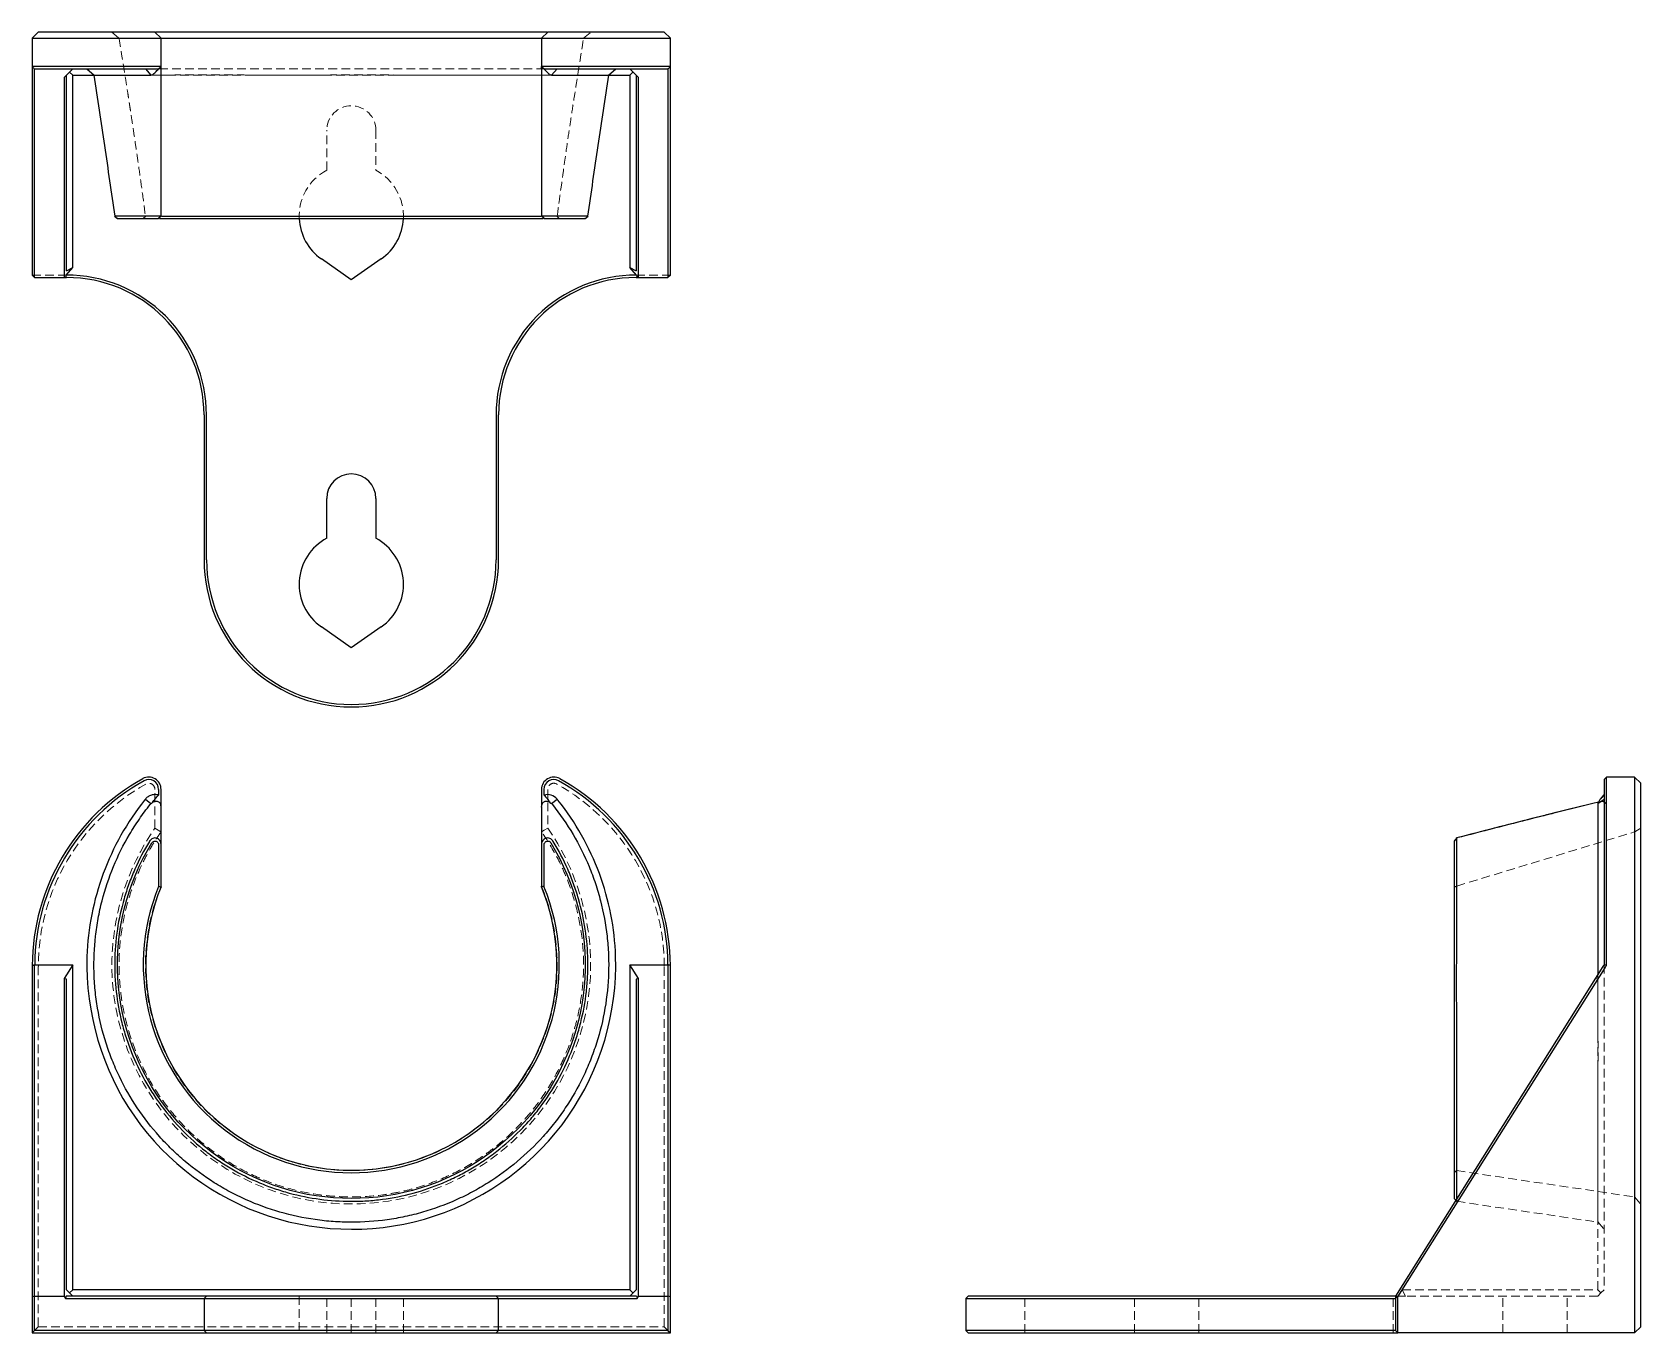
# Model space of a CAD drawing. Header units: millimetres. Extents: x 36 to 272, y 16 to 207.
import ezdxf

# ---------------------------------------------------------------- set-up
doc = ezdxf.new("R2010")
doc.units = ezdxf.units.MM
doc.linetypes.add('HIDDEN', pattern=[1.905, 1.27, -0.635])

msp = doc.modelspace()

# ---------------------------------------------------------------- linework, layer by layer
at = {"color": 7, "linetype": 'Continuous', "lineweight": 25}
for p, q in [((37.15, 206.88), (36.26, 205.98)), ((36.26, 205.98), (52.46, 205.98)), ((36.26, 205.98), (36.26, 201.76)), ((52.9, 206.88), (37.15, 206.88)), ((52.46, 205.98), (55.13, 205.98)), ((54.23, 206.88), (52.9, 206.88)), ((54.23, 206.88), (55.13, 205.98)), ((55.13, 201.85), (55.13, 205.98)), ((111.77, 206.88), (110.87, 205.98)), ((110.87, 205.98), (113.54, 205.98)), ((110.87, 205.98), (110.87, 201.85)), ((113.1, 206.88), (111.77, 206.88)), ((128.85, 206.88), (113.1, 206.88)), ((113.54, 205.98), (129.74, 205.98)), ((128.85, 206.88), (129.74, 205.98)), ((129.74, 201.76), (129.74, 205.98)), ((52.46, 201.85), (36.26, 201.85)), ((36.26, 201.76), (36.26, 201.64)), ((36.26, 201.64), (36.26, 171.28)), ((36.62, 201.49), (52.64, 201.49)), ((36.62, 170.93), (36.62, 201.33)), ((42.19, 201.49), (40.93, 200.23)), ((41.29, 171.92), (41.29, 200.59)), ((41.74, 201.04), (42.19, 200.59)), ((42.19, 200.59), (45.3, 200.59)), ((42.19, 172.41), (42.19, 200.59)), ((44.26, 201.49), (45.32, 200.58)), ((55.13, 201.85), (52.46, 201.85)), ((52.64, 201.49), (54.77, 201.49)), ((52.84, 201.49), (53.66, 200.6)), ((54.77, 201.49), (55.13, 201.85)), ((55.13, 201.49), (55.13, 201.85)), ((113.54, 201.85), (110.87, 201.85)), ((110.87, 201.85), (111.23, 201.49)), ((110.87, 201.49), (110.87, 201.85)), ((111.23, 201.49), (113.36, 201.49)), ((112.34, 200.6), (113.16, 201.49)), ((113.36, 201.49), (129.38, 201.49)), ((129.74, 201.85), (113.54, 201.85)), ((120.68, 200.58), (121.74, 201.49)), ((120.7, 200.59), (123.81, 200.59)), ((125.07, 200.23), (123.81, 201.49)), ((123.81, 200.59), (124.26, 201.04)), ((123.81, 200.59), (123.81, 172.41)), ((124.71, 200.59), (124.71, 171.92)), ((129.38, 201.33), (129.38, 170.93)), ((129.74, 201.64), (129.74, 201.76)), ((129.74, 171.28), (129.74, 201.64)), ((40.93, 200.23), (40.93, 170.93)), ((125.07, 170.93), (125.07, 200.23)), ((48.32, 179.93), (48.75, 179.56)), ((55.13, 179.91), (54.77, 179.56)), ((54.89, 179.56), (111.12, 179.56)), ((55.04, 179.82), (55.04, 179.82)), ((55.26, 179.91), (110.75, 179.91)), ((111.23, 179.56), (110.87, 179.91)), ((110.96, 179.82), (110.96, 179.82)), ((117.25, 179.56), (117.68, 179.93)), ((41.23, 171.28), (42.19, 172.41)), ((41.29, 171.92), (42.19, 172.41)), ((83, 170.59), (78.62, 173.66)), ((87.38, 173.66), (83, 170.59)), ((124.77, 171.28), (123.81, 172.41)), ((123.81, 172.41), (124.71, 171.92)), ((36.62, 170.93), (36.26, 171.28)), ((36.62, 170.93), (40.93, 170.93)), ((40.93, 170.93), (41.12, 170.93)), ((41.12, 170.93), (41.29, 170.93)), ((124.71, 170.93), (124.88, 170.93)), ((124.88, 170.93), (125.07, 170.93)), ((125.07, 170.93), (129.38, 170.93)), ((129.74, 171.28), (129.38, 170.93)), ((61.43, 150.79), (61.43, 129.57)), ((61.79, 129.57), (61.79, 150.79)), ((104.21, 150.79), (104.21, 129.57)), ((104.57, 129.57), (104.57, 150.79)), ((79.4, 132.72), (79.4, 138.56)), ((86.6, 138.56), (86.6, 132.72)), ((83, 116.65), (78.62, 119.72)), ((87.38, 119.72), (83, 116.65)), ((266.85, 97.71), (266.49, 97.35)), ((266.49, 97.35), (266.49, 97.17)), ((266.49, 97.17), (266.49, 70.22)), ((270.98, 97.71), (266.85, 97.71)), ((266.85, 97.49), (266.85, 97.71)), ((266.85, 70.12), (266.85, 97.49)), ((271.88, 96.82), (270.98, 97.71)), ((270.98, 97.71), (270.98, 97.49)), ((270.98, 97.49), (270.98, 69.97)), ((271.88, 96.7), (271.88, 96.82)), ((271.88, 69.97), (271.88, 96.7)), ((52.84, 94.49), (53.66, 93.83)), ((54.77, 95.92), (54.77, 95.08)), ((55.13, 93.42), (55.13, 95.92)), ((110.87, 95.92), (110.87, 93.42)), ((111.23, 95.08), (111.23, 95.92)), ((112.34, 93.83), (113.16, 94.49)), ((265.6, 93.83), (266.49, 94.49)), ((266.49, 95.16), (265.95, 94.47)), ((55.13, 93.33), (55.13, 93.42)), ((110.87, 93.33), (110.87, 93.42)), ((54.77, 87.78), (54.77, 81.71)), ((55.13, 81.75), (55.13, 87.78)), ((110.87, 87.78), (110.87, 81.75)), ((111.23, 81.71), (111.23, 87.78)), ((55.13, 81.64), (55.13, 81.75)), ((110.87, 81.64), (110.87, 81.75)), ((36.26, 69.97), (36.26, 69.78)), ((36.26, 69.78), (36.26, 21.58)), ((36.62, 70.22), (42.19, 70.22)), ((36.62, 21.68), (36.62, 69.97)), ((42.19, 70.22), (40.93, 68.22)), ((42.19, 22.58), (42.19, 70.22)), ((125.07, 68.22), (123.81, 70.22)), ((123.81, 70.22), (129.38, 70.22)), ((123.81, 70.22), (123.81, 22.58)), ((129.38, 69.97), (129.38, 21.68)), ((129.74, 69.78), (129.74, 69.97)), ((129.74, 21.58), (129.74, 69.78)), ((266.33, 69.97), (235.93, 21.68)), ((236.28, 21.58), (266.64, 69.78)), ((266.64, 69.78), (266.76, 69.97)), ((270.98, 69.97), (270.98, 16.29)), ((271.88, 17.18), (271.88, 69.97)), ((40.93, 68.22), (40.93, 21.68)), ((41.29, 68.12), (40.93, 68.22)), ((41.29, 22.58), (41.29, 68.12)), ((125.07, 68.22), (124.71, 68.12)), ((124.71, 68.12), (124.71, 22.58)), ((125.07, 21.68), (125.07, 68.22)), ((244.56, 35.98), (244.77, 35.73)), ((36.62, 21.68), (36.26, 21.58)), ((36.26, 21.58), (36.26, 16.29)), ((36.62, 16.65), (36.62, 21.68)), ((36.62, 21.68), (40.93, 21.68)), ((40.93, 21.68), (41.12, 21.32)), ((61.79, 21.68), (41.23, 21.68)), ((41.29, 22.58), (42.19, 21.68)), ((41.29, 21.32), (61.43, 21.32)), ((41.74, 22.13), (42.19, 22.58)), ((123.81, 22.58), (42.19, 22.58)), ((61.79, 21.68), (61.43, 21.32)), ((61.43, 21.32), (61.43, 16.65)), ((61.43, 21.32), (104.57, 21.32)), ((104.21, 21.68), (61.79, 21.68)), ((104.21, 21.68), (104.57, 21.32)), ((124.77, 21.68), (104.21, 21.68)), ((104.57, 16.65), (104.57, 21.32)), ((104.57, 21.32), (124.71, 21.32)), ((123.81, 21.68), (124.71, 22.58)), ((123.81, 22.58), (124.26, 22.13)), ((124.88, 21.32), (125.07, 21.68)), ((125.07, 21.68), (129.38, 21.68)), ((129.38, 21.68), (129.38, 16.65)), ((129.74, 21.58), (129.38, 21.68)), ((129.74, 16.29), (129.74, 21.58)), ((173.36, 21.68), (173, 21.32)), ((173, 21.32), (173, 16.65)), ((173, 21.32), (194.57, 21.32)), ((194.57, 21.68), (173.36, 21.68)), ((215.79, 21.68), (194.57, 21.68)), ((194.57, 21.32), (215.79, 21.32)), ((235.93, 21.68), (215.79, 21.68)), ((215.79, 21.32), (235.93, 21.32)), ((236.28, 21.58), (235.93, 21.68)), ((235.93, 21.68), (235.93, 16.65)), ((236.28, 16.29), (236.28, 21.58)), ((36.62, 16.65), (36.26, 16.29)), ((41.29, 16.65), (36.62, 16.65)), ((61.43, 16.65), (41.29, 16.65)), ((104.57, 16.65), (61.43, 16.65)), ((61.79, 16.29), (61.43, 16.65)), ((104.21, 16.29), (104.57, 16.65)), ((124.71, 16.65), (104.57, 16.65)), ((129.38, 16.65), (124.71, 16.65)), ((129.38, 16.65), (129.74, 16.29)), ((173, 16.65), (173.36, 16.29)), ((194.57, 16.65), (173, 16.65)), ((215.79, 16.65), (194.57, 16.65)), ((235.93, 16.65), (215.79, 16.65)), ((235.93, 16.65), (236.28, 16.29)), ((271.88, 17.18), (270.98, 16.29)), ((36.26, 16.29), (41.29, 16.29)), ((41.29, 16.29), (61.79, 16.29)), ((61.79, 16.29), (104.21, 16.29)), ((104.21, 16.29), (124.71, 16.29)), ((124.71, 16.29), (129.74, 16.29)), ((173.36, 16.29), (194.57, 16.29)), ((194.57, 16.29), (215.79, 16.29)), ((215.79, 16.29), (236.28, 16.29)), ((270.98, 16.29), (236.28, 16.29))]:
    msp.add_line(p, q, dxfattribs=at)
at = {"color": 7, "linetype": 'HIDDEN', "lineweight": 18}
for p, q in [((47.93, 206.88), (48.99, 205.98)), ((110.87, 205.98), (55.13, 205.98)), ((117, 205.98), (118.06, 206.88)), ((45.3, 200.59), (50.17, 200.59)), ((54.1, 200.59), (120.7, 200.59)), ((79.4, 186.66), (79.4, 192.5)), ((86.6, 192.5), (86.6, 186.66)), ((52.89, 179.91), (52.53, 179.56)), ((55.13, 179.91), (55.04, 179.82)), ((110.87, 179.91), (110.87, 179.91)), ((110.96, 179.82), (110.87, 179.91)), ((113.47, 179.56), (113.11, 179.91)), ((36.26, 171.28), (41.29, 171.28)), ((124.71, 171.28), (129.74, 171.28)), ((54.23, 90.26), (54.23, 95.92)), ((111.77, 95.92), (111.77, 90.26)), ((265.95, 94.13), (265.66, 94.05)), ((265.95, 94.13), (265.66, 94.05)), ((244.91, 81.75), (270.98, 89.7)), ((244.56, 88), (244.56, 87.84)), ((37.15, 69.97), (37.15, 17.18)), ((128.85, 17.18), (128.85, 69.97)), ((266.49, 70.22), (266.49, 22.58)), ((265.23, 68.22), (265.59, 68.12)), ((265.59, 22.58), (265.59, 68.12)), ((244.56, 39.75), (244.91, 40.11)), ((244.91, 40.06), (270.99, 36.2)), ((244.77, 35.73), (244.93, 35.55)), ((270.98, 36.22), (271.88, 35.17)), ((265.58, 32.53), (266.49, 31.48)), ((75.36, 21.68), (75.36, 16.29)), ((79.4, 16.29), (79.4, 21.68)), ((83, 16.29), (83, 21.68)), ((86.6, 16.29), (86.6, 21.68)), ((90.64, 16.29), (90.64, 21.68)), ((181.65, 16.29), (181.65, 21.68)), ((197.72, 16.29), (197.72, 21.68)), ((207.16, 16.29), (207.16, 21.68)), ((235.59, 16.29), (235.59, 21.68)), ((236.28, 21.68), (235.93, 21.68)), ((235.93, 21.32), (236.28, 21.68)), ((236.28, 21.68), (237.41, 21.68)), ((237.41, 21.68), (236.92, 22.58)), ((236.92, 22.58), (265.59, 22.58)), ((265.59, 21.68), (237.41, 21.68)), ((251.66, 16.29), (251.66, 21.68)), ((261.1, 16.29), (261.1, 21.68)), ((266.04, 22.13), (265.59, 22.58)), ((265.59, 21.68), (266.04, 22.13)), ((266.49, 22.58), (266.04, 22.13)), ((36.62, 16.65), (37.15, 17.18)), ((37.15, 17.18), (128.85, 17.18)), ((128.85, 17.18), (129.38, 16.65))]:
    msp.add_line(p, q, dxfattribs=at)
at = {"color": 7, "linetype": 'HIDDEN', "lineweight": 18, "flags": 128}
for points in [[(54.23, 90.26), (54.73, 89.94), (55.12, 89.69)], [(111.77, 90.26), (111.27, 89.94), (110.88, 89.69)], [(271.88, 90.26), (271.39, 89.94), (271, 89.69)], [(271.88, 90.26), (271.39, 89.94), (271, 89.69)], [(244.91, 35.56), (255.25, 34.03), (265.6, 32.5)]]:
    msp.add_lwpolyline(points, dxfattribs=at)
at = {"color": 7, "linetype": 'Continuous', "lineweight": 25, "flags": 128}
msp.add_lwpolyline([(244.91, 88.8), (244.73, 88.58), (244.56, 88.35)], dxfattribs=at)
at = {"color": 7, "linetype": 'HIDDEN', "lineweight": 18}
for centre, radius, start, end in [((83, 192.5), 3.6, 0, 180), ((83, 179.91), 7.64, 118.0725, 182.6973), ((83, 179.91), 7.64, 357.3027, 61.9275), ((67.72, 69.97), 30.56, 119.0025, 180), ((53.34, 95.92), 0.899, 0, 119.0025), ((112.66, 95.92), 0.899, 60.9975, 180), ((98.28, 69.97), 30.56, 0, 60.9975)]:
    msp.add_arc(centre, radius, start, end, dxfattribs=at)
at = {"color": 7, "linetype": 'Continuous', "lineweight": 25}
for centre, radius, start, end in [((83, 179.91), 7.64, 182.6973, 235), ((83, 179.91), 7.64, 305, 357.3027), ((41.29, 150.79), 20.5, 0, 90.1547), ((41.29, 150.79), 20.14, 0, 90), ((124.71, 150.79), 20.5, 89.8453, 180), ((124.71, 150.79), 20.14, 90, 180), ((83, 138.56), 3.6, 0, 180), ((83, 125.98), 7.64, 118.0725, 235), ((83, 125.98), 7.64, 305, 61.9275), ((83, 129.57), 21.57, 180, 0), ((83, 129.57), 21.21, 180, 0), ((67.72, 69.97), 31.46, 119.0025, 179.7327), ((67.72, 69.97), 31.1, 119.0025, 179.5385), ((53.34, 95.92), 1.8, 0, 119.0025), ((53.34, 95.92), 1.44, 0, 119.0025), ((112.66, 95.92), 1.8, 60.9975, 180), ((112.66, 95.92), 1.44, 60.9975, 180), ((98.28, 69.97), 31.1, 0.4615, 60.9975), ((98.28, 69.97), 31.46, 0.2673, 60.9975), ((83, 70.22), 30.47, 157.8582, 22.1418), ((83, 70.22), 30.11, 157.7247, 22.2753), ((41.29, 41.46), 20.14, 269.521, 270), ((124.71, 41.46), 20.14, 270, 270.479)]:
    msp.add_arc(centre, radius, start, end, dxfattribs=at)
at = {"color": 7, "linetype": 'HIDDEN', "lineweight": 18}
for points, knots in [([(55.12, 206), (54.59, 206), (53.55, 206), (52.24, 206), (51.12, 205.99), (50.22, 205.99), (49.55, 205.99), (49.14, 205.99), (48.96, 205.99), (49, 205.99), (49.01, 205.99)], [0, 0, 0, 0, 0.136937, 0.273487, 0.410041, 0.550518, 0.690993, 0.82755, 0.964101, 1, 1, 1, 1]), ([(48.98, 205.99), (49.12, 205.15), (49.37, 203.56), (49.73, 201.35), (50.02, 199.51), (50.23, 198.14), (50.38, 197.2), (50.47, 196.57), (50.56, 196), (50.69, 195.13), (50.89, 193.81), (51.17, 191.93), (51.52, 189.58), (51.92, 186.77), (52.38, 183.5), (52.68, 181.16), (52.84, 179.91)], [0, 0, 0, 0, 0.096469, 0.183395, 0.254239, 0.309009, 0.340771, 0.362617, 0.381203, 0.407387, 0.461828, 0.534042, 0.624, 0.73167, 0.857015, 1, 1, 1, 1]), ([(49.06, 205.99), (49.15, 205.99), (49.32, 205.99), (49.89, 205.99), (50.65, 206), (51.65, 206), (52.88, 206), (54.04, 206), (54.87, 206), (55.13, 206)], [0, 0, 0, 0, 0.158218, 0.309403, 0.460591, 0.615946, 0.771299, 0.926144, 1, 1, 1, 1]), ([(110.87, 205.99), (111.27, 205.99), (112.21, 205.99), (113.46, 205.99), (114.64, 205.99), (115.6, 205.99), (116.31, 206), (116.81, 206), (116.93, 206), (117, 206)], [0, 0, 0, 0, 0.110073, 0.256182, 0.406538, 0.556895, 0.70316, 0.849421, 1, 1, 1, 1]), ([(116.99, 206), (117, 206), (117.01, 206), (116.76, 206), (116.29, 206), (115.56, 206), (114.49, 206), (113.01, 206), (111.59, 206), (110.88, 206)], [0, 0, 0, 0, 0.078867, 0.213697, 0.348532, 0.48717, 0.625809, 0.811676, 1, 1, 1, 1]), ([(113.16, 179.91), (113.59, 183.16), (114.16, 187.39), (114.86, 192.17), (115.25, 194.72), (115.93, 199.19), (116.56, 203.1), (117.02, 205.99)], [0, 0, 0, 0, 0.372459, 0.485502, 0.549574, 0.666474, 1, 1, 1, 1]), ([(115.16, 200.6), (114.8, 200.6), (113.88, 200.6), (112.16, 200.6), (110.06, 200.6), (107.78, 200.6), (105.3, 200.6), (102.66, 200.59), (99.88, 200.59), (96.95, 200.59), (93.89, 200.6), (90.77, 200.6), (87.65, 200.61), (84.52, 200.61), (81.34, 200.61), (78.17, 200.6), (75.05, 200.6), (71.97, 200.6), (68.95, 200.6), (66.03, 200.61), (63.26, 200.61), (60.64, 200.61), (58.15, 200.61), (55.84, 200.6), (53.74, 200.59), (51.84, 200.58), (50.16, 200.59), (48.86, 200.6), (48.24, 200.6), (48, 200.6)], [0, 0, 0, 0, 0.024968, 0.063715, 0.100916, 0.138118, 0.176354, 0.214591, 0.252596, 0.2906, 0.329755, 0.36891, 0.40616, 0.44341, 0.48172, 0.52003, 0.557698, 0.595364, 0.634141, 0.672918, 0.710372, 0.747826, 0.786365, 0.824904, 0.862448, 0.89999, 0.938622, 0.977254, 1, 1, 1, 1]), ([(54.87, 201.49), (55.11, 201.49), (56.31, 201.49), (58.82, 201.49), (62.35, 201.49), (66.16, 201.49), (70.18, 201.49), (74.37, 201.49), (78.66, 201.49), (83, 201.49), (87.35, 201.49), (91.64, 201.49), (95.83, 201.49), (99.84, 201.49), (103.65, 201.49), (107.18, 201.49), (109.69, 201.49), (110.89, 201.49), (111.13, 201.49)], [0, 0, 0, 0, 0.017566, 0.086501, 0.155465, 0.224408, 0.293302, 0.362175, 0.431075, 0.500002, 0.568922, 0.637803, 0.706652, 0.775529, 0.844469, 0.913448, 0.982414, 1, 1, 1, 1]), ([(48.36, 179.91), (48.42, 179.91), (48.53, 179.91), (49.01, 179.91), (49.72, 179.92), (50.66, 179.92), (51.83, 179.91), (53.23, 179.9), (54.85, 179.9), (56.65, 179.9), (58.64, 179.9), (60.63, 179.91), (62.04, 179.91), (62.66, 179.91)], [0, 0, 0, 0, 0.091309, 0.185259, 0.279208, 0.370715, 0.462223, 0.556399, 0.650575, 0.741935, 0.833296, 0.927297, 1, 1, 1, 1]), ([(52.88, 179.91), (52.88, 179.91), (52.88, 179.91), (53.27, 179.91), (53.98, 179.91), (54.75, 179.91), (55.13, 179.91)], [0, 0, 0, 0, 0.176347, 0.450943, 0.725502, 1, 1, 1, 1]), ([(110.87, 179.91), (111.26, 179.91), (112.04, 179.91), (112.75, 179.91), (113.13, 179.91), (113.12, 179.91), (113.11, 179.91)], [0, 0, 0, 0, 0.2793988, 0.5588781, 0.8383878, 1, 1, 1, 1]), ([(112.1, 179.91), (112.55, 179.92), (113.52, 179.92), (114.49, 179.92), (114.95, 179.92), (115.06, 179.92)], [0, 0, 0, 0, 0.394973, 0.857923, 1, 1, 1, 1]), ([(266.49, 95.08), (266.43, 95.01), (266.3, 94.88), (266.13, 94.69), (266.01, 94.55), (265.96, 94.48), (265.95, 94.47)], [0, 0, 0, 0, 0.343258, 0.686894, 0.941428, 1, 1, 1, 1]), ([(265.61, 93.98), (265.73, 94.05), (265.85, 94.11), (266.1, 94.16), (266.23, 94.16), (266.48, 94.1), (266.6, 94.02), (266.74, 93.84), (266.78, 93.77), (266.83, 93.6), (266.85, 93.51), (266.85, 93.42)], [0, 0, 0, 0, 0.25, 0.25, 0.5, 0.5, 0.75, 0.75, 0.875, 0.875, 1, 1, 1, 1]), ([(111.77, 90.26), (115.92, 84.3), (120.39, 69.71), (113.1, 47.98), (94.46, 34.62), (71.53, 34.6), (52.92, 48), (45.59, 69.71), (50.08, 84.3), (54.23, 90.26)], [-6.891674, -6.891674, -6.891674, -6.891674, -6.269761, -5.646812, -5.023863, -4.400915, -3.777966, -3.155017, -2.533104, -2.533104, -2.533104, -2.533104]), ([(55.12, 89.69), (54.67, 89.05), (54.25, 88.4), (53.45, 87.06), (53.07, 86.38), (52.02, 84.31), (51.41, 82.89), (50.4, 79.99), (49.99, 78.5), (49.52, 76.21), (49.39, 75.44), (49.18, 73.91), (49.1, 73.14), (48.95, 70.84), (48.96, 69.3), (49.13, 67), (49.21, 66.23), (49.43, 64.69), (49.57, 63.92), (50.05, 61.65), (50.47, 60.17), (51.51, 57.27), (52.13, 55.85), (53.56, 53.08), (54.37, 51.76), (56.14, 49.26), (57.12, 48.07), (58.71, 46.38), (59.26, 45.84), (60.4, 44.78), (60.99, 44.27), (62.79, 42.81), (64.05, 41.92), (66.68, 40.33), (68.06, 39.61), (70.92, 38.37), (72.37, 37.85), (75.33, 37.03), (76.84, 36.72), (79.13, 36.41), (79.91, 36.33), (81.46, 36.23), (82.24, 36.2), (84.55, 36.2), (86.09, 36.3), (88.38, 36.61), (89.14, 36.74), (90.65, 37.05), (91.41, 37.23), (93.66, 37.86), (95.11, 38.38), (97.93, 39.6), (99.3, 40.31), (101.28, 41.52), (101.93, 41.94), (103.2, 42.84), (103.82, 43.31), (105.62, 44.76), (106.75, 45.81), (108.33, 47.49), (108.84, 48.07), (109.82, 49.27), (110.29, 49.88), (111.64, 51.79), (112.44, 53.11), (113.86, 55.84), (114.48, 57.25), (115.26, 59.43), (115.5, 60.17), (115.93, 61.67), (116.11, 62.42), (116.6, 64.68), (116.82, 66.2), (116.99, 68.5), (117.02, 69.27), (117.03, 70.82), (117, 71.6), (116.85, 73.93), (116.64, 75.46), (116.02, 78.47), (115.61, 79.95), (114.85, 82.15), (114.57, 82.88), (113.95, 84.31), (113.63, 85.01), (112.57, 87.08), (111.77, 88.41), (110.88, 89.69)], [0, 0, 0, 0, 0.015625, 0.015625, 0.03125, 0.03125, 0.0625, 0.0625, 0.09375, 0.09375, 0.109375, 0.109375, 0.125, 0.125, 0.15625, 0.15625, 0.171875, 0.171875, 0.1875, 0.1875, 0.21875, 0.21875, 0.25, 0.25, 0.28125, 0.28125, 0.3125, 0.3125, 0.328125, 0.328125, 0.34375, 0.34375, 0.375, 0.375, 0.40625, 0.40625, 0.4375, 0.4375, 0.46875, 0.46875, 0.484375, 0.484375, 0.5, 0.5, 0.53125, 0.53125, 0.546875, 0.546875, 0.5625, 0.5625, 0.59375, 0.59375, 0.625, 0.625, 0.640625, 0.640625, 0.65625, 0.65625, 0.6875, 0.6875, 0.703125, 0.703125, 0.71875, 0.71875, 0.75, 0.75, 0.78125, 0.78125, 0.796875, 0.796875, 0.8125, 0.8125, 0.84375, 0.84375, 0.859375, 0.859375, 0.875, 0.875, 0.90625, 0.90625, 0.9375, 0.9375, 0.953125, 0.953125, 0.96875, 0.96875, 1, 1, 1, 1]), ([(270.99, 36.22), (270.99, 36.21), (270.99, 36.18), (271, 36.33), (271, 36.7), (271, 37.33), (271, 38.2), (271, 39.3), (271, 40.64), (270.99, 42.19), (270.99, 43.91), (270.99, 45.8), (270.99, 47.87), (270.98, 50.12), (270.99, 52.49), (270.99, 55), (270.99, 57.64), (270.99, 60.37), (271, 63.15), (271, 65.97), (271, 68.86), (271, 71.74), (271, 74.58), (271, 77.37), (271, 80.14), (271, 83.17), (271, 86.41), (271, 88.59), (271, 89.69)], [0, 0, 0, 0, 0.006412, 0.044227, 0.083098, 0.121967, 0.160362, 0.198758, 0.238309, 0.277862, 0.315722, 0.353581, 0.392511, 0.43144, 0.469632, 0.507825, 0.54713, 0.586434, 0.624669, 0.662902, 0.702265, 0.741626, 0.779445, 0.817266, 0.856154, 0.895041, 0.947176, 1, 1, 1, 1]), ([(244.9, 88.8), (244.9, 88.8), (244.9, 88.82), (244.9, 88.76), (244.91, 88.63), (244.91, 88.4), (244.91, 88.14), (244.91, 87.95), (244.91, 87.88)], [0, 0, 0, 0, 0.002252, 0.203546, 0.414354, 0.619069, 0.835218, 1, 1, 1, 1]), ([(244.91, 87.88), (244.91, 87.97), (244.91, 88.18), (244.91, 88.46), (244.9, 88.67), (244.9, 88.79), (244.9, 88.79), (244.9, 88.79)], [0, 0, 0, 0, 0.2034, 0.427018, 0.650483, 0.860095, 1, 1, 1, 1]), ([(110.87, 81.75), (113.02, 76.54), (113.68, 70.71), (112.74, 65.16), (111.79, 59.6), (109.25, 54.32), (105.49, 50.11), (101.73, 45.91), (96.77, 42.79), (91.35, 41.23), (85.93, 39.67), (80.07, 39.67), (74.65, 41.23), (69.23, 42.79), (64.26, 45.91), (60.51, 50.11), (56.75, 54.31), (54.21, 59.6), (53.26, 65.16), (52.32, 70.71), (52.98, 76.54), (55.13, 81.75)], [0, 0, 0, 0, 0.943682, 0.943682, 0.943682, 1.887363, 1.887363, 1.887363, 2.831045, 2.831045, 2.831045, 3.774726, 3.774726, 3.774726, 4.718408, 4.718408, 4.718408, 5.662089, 5.662089, 5.662089, 6.605771, 6.605771, 6.605771, 6.605771]), ([(265.59, 68.8), (265.6, 68.06), (265.6, 66.27), (265.6, 63.43), (265.61, 60.31), (265.61, 57.26), (265.61, 54.33), (265.6, 51.51), (265.6, 48.79), (265.6, 46.24), (265.6, 43.9), (265.6, 41.74), (265.6, 39.77), (265.59, 37.99), (265.59, 36.44), (265.59, 35.12), (265.6, 34.05), (265.6, 33.25), (265.61, 32.75), (265.61, 32.5), (265.61, 32.52), (265.61, 32.53)], [0, 0, 0, 0, 0.038745, 0.092924, 0.148664, 0.204403, 0.258769, 0.313133, 0.36911, 0.425087, 0.478831, 0.532576, 0.587815, 0.643054, 0.69796, 0.752863, 0.809429, 0.865996, 0.919811, 0.973625, 1, 1, 1, 1]), ([(244.92, 35.58), (244.92, 35.59), (244.92, 35.61), (244.91, 35.76), (244.91, 35.95), (244.91, 35.95)], [0, 0, 0, 0, 0.430445, 0.985417, 1, 1, 1, 1])]:
    msp.add_open_spline(points, degree=3, knots=knots, dxfattribs=at)
at = {"color": 7, "linetype": 'Continuous', "lineweight": 25}
for points, knots in [([(111.68, 206.88), (111.09, 206.88), (109.75, 206.88), (107.27, 206.88), (104.37, 206.88), (101.2, 206.88), (97.83, 206.88), (94.28, 206.88), (90.6, 206.88), (86.82, 206.88), (83, 206.88), (79.18, 206.88), (75.4, 206.88), (71.72, 206.88), (68.17, 206.88), (64.8, 206.88), (61.64, 206.88), (58.74, 206.88), (56.26, 206.88), (54.92, 206.88), (54.32, 206.88)], [0, 0, 0, 0, 0.045482, 0.10226, 0.159075, 0.215907, 0.272725, 0.329513, 0.386294, 0.443102, 0.49993, 0.55675, 0.613534, 0.670285, 0.727045, 0.783846, 0.840676, 0.897503, 0.954302, 1, 1, 1, 1]), ([(55.13, 206), (55.41, 206), (56.25, 206), (57.87, 206), (59.91, 206), (62.09, 206), (64.38, 205.99), (66.82, 205.99), (69.4, 205.99), (72.07, 205.99), (74.85, 205.99), (77.72, 205.99), (80.6, 205.99), (83.46, 205.99), (86.29, 206), (89.12, 206), (91.92, 206), (94.65, 206), (97.31, 206), (99.89, 206), (102.34, 205.99), (104.62, 205.99), (106.74, 205.99), (108.7, 205.99), (110.08, 205.98), (110.74, 205.99), (110.87, 205.99)], [0, 0, 0, 0, 0.022915, 0.068085, 0.113258, 0.155929, 0.1986, 0.242442, 0.286283, 0.330057, 0.373831, 0.41894, 0.464051, 0.506966, 0.549879, 0.593993, 0.638104, 0.681677, 0.72525, 0.770136, 0.815023, 0.857988, 0.900953, 0.945133, 0.989312, 1, 1, 1, 1]), ([(36.26, 201.85), (36.32, 201.79), (36.38, 201.73), (36.44, 201.67), (36.49, 201.61), (36.55, 201.55), (36.62, 201.49)], [0, 0, 0, 0, 0.01445225, 0.01445225, 0.01445225, 0.0279127, 0.0279127, 0.0279127, 0.0279127]), ([(45.3, 200.6), (45.82, 197.15), (46.85, 190.26), (47.85, 183.36), (48.34, 179.91)], [0, 0, 0, 0, 0.500036, 1, 1, 1, 1]), ([(45.31, 200.6), (45.33, 200.6), (45.36, 200.59), (45.74, 200.6), (46.38, 200.6), (47.28, 200.6), (48.43, 200.6), (49.84, 200.6), (51.52, 200.6), (52.85, 200.6), (53.54, 200.6)], [0, 0, 0, 0, 0.111473, 0.238152, 0.364832, 0.488259, 0.611686, 0.73872, 0.865756, 1, 1, 1, 1]), ([(53.54, 200.6), (53.55, 200.6), (53.56, 200.6), (53.57, 200.6), (53.58, 200.6), (53.59, 200.6), (53.6, 200.6), (53.62, 200.6), (53.64, 200.6), (53.66, 200.6)], [0, 0, 0, 0, 0.0000448869, 0.0000448869, 0.0000448869, 0.0000897734, 0.0000897734, 0.0000897734, 0.0001756575, 0.0001756575, 0.0001756575, 0.0001756575]), ([(53.9, 200.61), (54.02, 200.74), (54.16, 200.88), (54.46, 201.17), (54.61, 201.33), (54.77, 201.49)], [0, 0, 0, 0, 0.5, 0.5, 1, 1, 1, 1]), ([(111.23, 201.49), (111.39, 201.33), (111.54, 201.17), (111.84, 200.88), (111.98, 200.74), (112.1, 200.61)], [0, 0, 0, 0, 0.5, 0.5, 1, 1, 1, 1]), ([(112.34, 200.6), (112.35, 200.6), (112.36, 200.6), (112.37, 200.6), (112.38, 200.6), (112.39, 200.6), (112.4, 200.6), (112.42, 200.6), (112.44, 200.6), (112.46, 200.6)], [0, 0, 0, 0, 0.0000448866, 0.0000448866, 0.0000448866, 0.0000897736, 0.0000897736, 0.0000897736, 0.0001756474, 0.0001756474, 0.0001756474, 0.0001756474]), ([(112.46, 200.6), (113.03, 200.6), (114.19, 200.6), (115.69, 200.6), (117.03, 200.6), (118.18, 200.6), (119.12, 200.6), (119.85, 200.6), (120.36, 200.59), (120.66, 200.59), (120.67, 200.59), (120.68, 200.59)], [0, 0, 0, 0, 0.1117881, 0.223894, 0.3359999, 0.4507737, 0.5655471, 0.6776519, 0.7897571, 0.9045237, 1, 1, 1, 1]), ([(117.66, 179.9), (118.15, 183.35), (119.15, 190.25), (120.18, 197.15), (120.7, 200.59)], [0, 0, 0, 0, 0.500139, 1, 1, 1, 1]), ([(129.74, 201.85), (129.68, 201.79), (129.62, 201.73), (129.56, 201.67), (129.51, 201.61), (129.45, 201.55), (129.38, 201.49)], [-0.03090451, -0.03090451, -0.03090451, -0.03090451, -0.0149019, -0.0149019, -0.0149019, 0, 0, 0, 0]), ([(53.43, 179.91), (53.24, 179.91), (52.66, 179.91), (51.79, 179.91), (50.78, 179.92), (49.88, 179.92), (49.12, 179.92), (48.62, 179.92), (48.36, 179.91), (48.37, 179.91), (48.37, 179.91)], [0, 0, 0, 0, 0.059341, 0.178071, 0.297305, 0.448266, 0.599225, 0.75457, 0.909915, 1, 1, 1, 1]), ([(48.78, 179.56), (48.77, 179.56), (48.71, 179.56), (48.98, 179.56), (49.6, 179.56), (50.63, 179.56), (51.98, 179.56), (53.18, 179.56), (53.78, 179.56)], [0, 0, 0, 0, 0.037134, 0.229638, 0.422227, 0.614849, 0.80744, 1, 1, 1, 1]), ([(53.48, 179.91), (53.47, 179.91), (53.47, 179.91), (53.46, 179.91), (53.46, 179.91), (53.46, 179.91), (53.45, 179.91), (53.45, 179.91), (53.44, 179.91), (53.43, 179.91)], [0, 0, 0, 0, 0.00002051888, 0.00002051888, 0.00002051888, 0.00004103776, 0.00004103776, 0.00004103776, 0.00008182344, 0.00008182344, 0.00008182344, 0.00008182344]), ([(55.13, 179.91), (55.13, 179.91), (55.07, 179.91), (54.84, 179.91), (54.68, 179.9), (54.31, 179.9), (54.1, 179.9), (53.74, 179.91), (53.58, 179.91), (53.48, 179.91)], [0, 0, 0, 0, 0.25, 0.25, 0.5, 0.5, 0.75, 0.75, 1, 1, 1, 1]), ([(53.81, 179.56), (53.84, 179.56), (53.88, 179.56), (53.99, 179.56), (54.05, 179.56), (54.18, 179.56), (54.25, 179.56), (54.38, 179.56), (54.44, 179.56), (54.56, 179.56), (54.61, 179.56), (54.69, 179.56), (54.72, 179.56), (54.76, 179.56), (54.77, 179.56), (54.77, 179.56)], [0.0043226, 0.0043226, 0.0043226, 0.0043226, 0.020175, 0.020175, 0.0396306, 0.0396306, 0.0586244, 0.0586244, 0.0776477, 0.0776477, 0.0971665, 0.0971665, 0.1141092, 0.1141092, 0.1259249, 0.1259249, 0.1259249, 0.1259249]), ([(55.04, 179.82), (55.05, 179.84), (55.08, 179.87), (55.09, 179.9), (55.09, 179.92)], [0, 0, 0, 0, 0.485479, 1, 1, 1, 1]), ([(112.52, 179.91), (112.42, 179.91), (112.27, 179.9), (111.9, 179.9), (111.7, 179.9), (111.32, 179.9), (111.16, 179.91), (110.93, 179.91), (110.87, 179.91), (110.87, 179.91)], [0, 0, 0, 0, 0.25, 0.25, 0.5, 0.5, 0.75, 0.75, 1, 1, 1, 1]), ([(110.9, 179.92), (110.91, 179.9), (110.92, 179.87), (110.95, 179.84), (110.96, 179.82)], [0, 0, 0, 0, 0.514485, 1, 1, 1, 1]), ([(111.23, 179.56), (111.24, 179.56), (111.25, 179.56), (111.3, 179.56), (111.34, 179.56), (111.45, 179.56), (111.5, 179.56), (111.69, 179.56), (111.84, 179.56), (112.01, 179.56), (112.06, 179.56), (112.14, 179.56), (112.17, 179.56), (112.19, 179.56)], [0.0052364, 0.0052364, 0.0052364, 0.0052364, 0.0208283, 0.0208283, 0.0412845, 0.0412845, 0.0610338, 0.0610338, 0.0991395, 0.0991395, 0.1150941, 0.1150941, 0.1268848, 0.1268848, 0.1268848, 0.1268848]), ([(112.22, 179.56), (112.82, 179.56), (114.02, 179.56), (115.37, 179.56), (116.4, 179.56), (117.02, 179.56), (117.29, 179.56), (117.23, 179.56), (117.22, 179.56)], [0, 0, 0, 0, 0.192571, 0.3852, 0.577863, 0.770475, 0.962967, 1, 1, 1, 1]), ([(112.57, 179.91), (112.56, 179.91), (112.56, 179.91), (112.56, 179.91), (112.55, 179.91), (112.55, 179.91), (112.55, 179.91), (112.54, 179.91), (112.53, 179.91), (112.52, 179.91)], [0, 0, 0, 0, 0.00002052783, 0.00002052783, 0.00002052783, 0.00004105567, 0.00004105567, 0.00004105567, 0.0000818234, 0.0000818234, 0.0000818234, 0.0000818234]), ([(117.65, 179.91), (117.65, 179.91), (117.69, 179.91), (117.54, 179.91), (117.18, 179.92), (116.54, 179.92), (115.6, 179.92), (114.32, 179.91), (113.15, 179.91), (112.57, 179.91)], [0, 0, 0, 0, 0.014573, 0.16613, 0.317688, 0.473661, 0.629633, 0.813862, 1, 1, 1, 1]), ([(52.73, 94.35), (50.15, 91.11), (46.04, 83.81), (42.79, 67.34), (48.96, 46.46), (69.94, 30.83), (96.07, 30.81), (117.04, 46.48), (123.22, 67.35), (119.96, 83.82), (115.85, 91.12), (113.27, 94.35)], [-9.620203, -9.620203, -9.620203, -9.620203, -8.943443, -8.266683, -6.913162, -5.559642, -4.206121, -2.852601, -1.49908, -0.82232, -0.14556, -0.14556, -0.14556, -0.14556]), ([(54.77, 95.08), (54.6, 95.13), (54.42, 95.16), (54.06, 95.16), (53.88, 95.13), (53.54, 95.03), (53.38, 94.95), (53.08, 94.75), (52.95, 94.63), (52.84, 94.49)], [0, 0, 0, 0, 0.25, 0.25, 0.5, 0.5, 0.75, 0.75, 1, 1, 1, 1]), ([(53.9, 93.98), (54.02, 94.19), (54.16, 94.38), (54.46, 94.75), (54.61, 94.91), (54.77, 95.08)], [0, 0, 0, 0, 0.5, 0.5, 1, 1, 1, 1]), ([(113.16, 94.49), (112.94, 94.76), (112.63, 94.98), (111.94, 95.19), (111.57, 95.18), (111.23, 95.08)], [0, 0, 0, 0, 0.5, 0.5, 1, 1, 1, 1]), ([(111.23, 95.08), (111.39, 94.91), (111.54, 94.75), (111.84, 94.38), (111.98, 94.19), (112.1, 93.98)], [0, 0, 0, 0, 0.5, 0.5, 1, 1, 1, 1]), ([(265.95, 94.47), (265.92, 94.43), (265.84, 94.33), (265.73, 94.17), (265.65, 94.04), (265.61, 93.98)], [0, 0, 0, 0, 0.276495, 0.637696, 1, 1, 1, 1]), ([(266.49, 95.16), (266.34, 94.97), (266.16, 94.74), (265.98, 94.51), (265.95, 94.47)], [0, 0, 0, 0, 0.816038, 1, 1, 1, 1]), ([(112.46, 93.7), (113.57, 92.32), (114.58, 90.84), (116.37, 87.81), (117.16, 86.23), (118.17, 83.8), (118.48, 82.97), (119.04, 81.29), (119.29, 80.43), (119.95, 77.87), (120.27, 76.14), (120.56, 73.52), (120.63, 72.64), (120.7, 70.87), (120.71, 69.98), (120.63, 67.32), (120.45, 65.57), (119.86, 62.12), (119.45, 60.41), (118.64, 57.89), (118.34, 57.05), (117.69, 55.4), (117.33, 54.59), (116.19, 52.22), (115.32, 50.7), (113.86, 48.51), (113.34, 47.79), (112.25, 46.4), (111.68, 45.71), (109.91, 43.74), (108.64, 42.52), (105.96, 40.26), (104.54, 39.22), (102.28, 37.8), (101.52, 37.36), (99.96, 36.52), (99.17, 36.13), (96.77, 35.05), (95.13, 34.45), (92.59, 33.72), (91.73, 33.5), (90, 33.13), (89.12, 32.98), (86.5, 32.61), (84.75, 32.5), (82.12, 32.5), (81.24, 32.53), (79.48, 32.65), (78.6, 32.75), (75.96, 33.12), (74.24, 33.49), (70.87, 34.46), (69.22, 35.06), (66.8, 36.14), (66, 36.53), (64.44, 37.37), (63.68, 37.81), (61.44, 39.22), (60.03, 40.25), (58.01, 41.95), (57.36, 42.55), (56.09, 43.78), (55.47, 44.42), (53.71, 46.4), (52.63, 47.79), (50.68, 50.71), (49.81, 52.23), (48.65, 54.63), (48.3, 55.44), (47.64, 57.09), (47.35, 57.91), (46.54, 60.42), (46.13, 62.13), (45.69, 64.73), (45.57, 65.61), (45.4, 67.37), (45.34, 68.26), (45.27, 70.9), (45.34, 72.66), (45.64, 75.27), (45.76, 76.14), (46.08, 77.87), (46.27, 78.74), (46.94, 81.32), (47.5, 82.99), (48.84, 86.23), (49.62, 87.8), (50.97, 90.08), (51.45, 90.83), (52.46, 92.3), (52.98, 93.01), (53.54, 93.7)], [0, 0, 0, 0, 0.03125, 0.03125, 0.0625, 0.0625, 0.078125, 0.078125, 0.09375, 0.09375, 0.125, 0.125, 0.140625, 0.140625, 0.15625, 0.15625, 0.1875, 0.1875, 0.21875, 0.21875, 0.234375, 0.234375, 0.25, 0.25, 0.28125, 0.28125, 0.296875, 0.296875, 0.3125, 0.3125, 0.34375, 0.34375, 0.375, 0.375, 0.390625, 0.390625, 0.40625, 0.40625, 0.4375, 0.4375, 0.453125, 0.453125, 0.46875, 0.46875, 0.5, 0.5, 0.515625, 0.515625, 0.53125, 0.53125, 0.5625, 0.5625, 0.59375, 0.59375, 0.609375, 0.609375, 0.625, 0.625, 0.65625, 0.65625, 0.671875, 0.671875, 0.6875, 0.6875, 0.71875, 0.71875, 0.75, 0.75, 0.765625, 0.765625, 0.78125, 0.78125, 0.8125, 0.8125, 0.828125, 0.828125, 0.84375, 0.84375, 0.875, 0.875, 0.890625, 0.890625, 0.90625, 0.90625, 0.9375, 0.9375, 0.96875, 0.96875, 0.984375, 0.984375, 1, 1, 1, 1]), ([(53.54, 93.7), (53.55, 93.72), (53.56, 93.73), (53.57, 93.74), (53.58, 93.75), (53.59, 93.76), (53.6, 93.77), (53.62, 93.79), (53.64, 93.81), (53.66, 93.83)], [0, 0, 0, 0, 0.0000448869, 0.0000448869, 0.0000448869, 0.0000897734, 0.0000897734, 0.0000897734, 0.0001756575, 0.0001756575, 0.0001756575, 0.0001756575]), ([(55.13, 93.42), (55.13, 93.51), (55.12, 93.6), (55.07, 93.77), (55.03, 93.84), (54.89, 94.02), (54.76, 94.09), (54.51, 94.16), (54.38, 94.16), (54.13, 94.11), (54.01, 94.05), (53.9, 93.98)], [0, 0, 0, 0, 0.125, 0.125, 0.25, 0.25, 0.5, 0.5, 0.75, 0.75, 1, 1, 1, 1]), ([(112.1, 93.98), (111.99, 94.05), (111.87, 94.11), (111.62, 94.16), (111.49, 94.16), (111.24, 94.1), (111.11, 94.02), (110.97, 93.84), (110.93, 93.77), (110.88, 93.6), (110.87, 93.51), (110.87, 93.42)], [0, 0, 0, 0, 0.25, 0.25, 0.5, 0.5, 0.75, 0.75, 0.875, 0.875, 1, 1, 1, 1]), ([(112.34, 93.83), (112.35, 93.82), (112.36, 93.81), (112.37, 93.8), (112.38, 93.79), (112.39, 93.78), (112.4, 93.77), (112.42, 93.75), (112.44, 93.73), (112.46, 93.7)], [0, 0, 0, 0, 0.0000448866, 0.0000448866, 0.0000448866, 0.0000897736, 0.0000897736, 0.0000897736, 0.0001756474, 0.0001756474, 0.0001756474, 0.0001756474]), ([(265.66, 94.05), (263.52, 93.53), (260.28, 92.72), (253.36, 90.99), (248.58, 89.75), (244.9, 88.8)], [0, 0, 0, 0, 0.308526, 0.467868, 1, 1, 1, 1]), ([(265.66, 94.05), (263.55, 93.53), (260.33, 92.74), (253.41, 91), (248.6, 89.76), (244.9, 88.8)], [0, 0, 0, 0, 0.304368, 0.464621, 1, 1, 1, 1]), ([(265.6, 93.7), (265.6, 92.95), (265.6, 91.44), (265.6, 89.03), (265.6, 86.49), (265.6, 83.83), (265.6, 81.09), (265.6, 78.31), (265.59, 75.49), (265.59, 72.61), (265.59, 70.36), (265.59, 69.1), (265.59, 68.8)], [0, 0, 0, 0, 0.10602, 0.212342, 0.318664, 0.427516, 0.536367, 0.642688, 0.749009, 0.857854, 0.966698, 1, 1, 1, 1]), ([(265.6, 93.83), (265.6, 93.82), (265.6, 93.81), (265.6, 93.8), (265.6, 93.79), (265.6, 93.78), (265.6, 93.77), (265.6, 93.75), (265.6, 93.73), (265.6, 93.7)], [0, 0, 0, 0, 0.0000448866, 0.0000448866, 0.0000448866, 0.0000897736, 0.0000897736, 0.0000897736, 0.0001756474, 0.0001756474, 0.0001756474, 0.0001756474]), ([(53.43, 88.3), (52.63, 86.99), (51.91, 85.62), (50.98, 83.5), (50.69, 82.79), (50.16, 81.34), (49.93, 80.62), (49.29, 78.42), (48.96, 76.93), (48.62, 74.67), (48.53, 73.91), (48.4, 72.38), (48.36, 71.61), (48.32, 69.3), (48.39, 67.78), (48.74, 64.75), (49.01, 63.25), (49.57, 61.02), (49.79, 60.28), (50.26, 58.82), (50.52, 58.1), (51.37, 55.97), (52.03, 54.6), (53.14, 52.6), (53.54, 51.95), (54.38, 50.66), (54.82, 50.03), (56.2, 48.19), (57.2, 47.03), (59.33, 44.86), (60.47, 43.84), (62.28, 42.43), (62.9, 41.97), (64.18, 41.11), (64.82, 40.7), (66.8, 39.54), (68.16, 38.86), (70.27, 37.97), (70.98, 37.7), (72.43, 37.2), (73.16, 36.97), (75.4, 36.37), (76.9, 36.07), (79.91, 35.67), (81.43, 35.56), (83.73, 35.56), (84.5, 35.58), (86.04, 35.68), (86.8, 35.76), (89.08, 36.06), (90.57, 36.35), (93.51, 37.15), (94.95, 37.64), (97.08, 38.54), (97.78, 38.87), (99.16, 39.56), (99.84, 39.92), (101.16, 40.7), (101.82, 41.12), (103.09, 41.98), (103.71, 42.43), (105.52, 43.84), (106.65, 44.85), (108.26, 46.48), (108.78, 47.04), (109.78, 48.2), (110.27, 48.8), (111.65, 50.65), (112.49, 51.93), (113.97, 54.59), (114.63, 55.96), (115.48, 58.1), (115.74, 58.82), (116.21, 60.29), (116.42, 61.03), (116.98, 63.25), (117.26, 64.75), (117.52, 67.02), (117.58, 67.78), (117.66, 69.31), (117.67, 70.08), (117.63, 72.39), (117.49, 73.91), (117.04, 76.93), (116.71, 78.41), (116.07, 80.62), (115.83, 81.35), (115.3, 82.8), (115.02, 83.51), (114.09, 85.62), (113.37, 86.99), (112.57, 88.3)], [0, 0, 0, 0, 0.03125, 0.03125, 0.046875, 0.046875, 0.0625, 0.0625, 0.09375, 0.09375, 0.109375, 0.109375, 0.125, 0.125, 0.15625, 0.15625, 0.1875, 0.1875, 0.203125, 0.203125, 0.21875, 0.21875, 0.25, 0.25, 0.265625, 0.265625, 0.28125, 0.28125, 0.3125, 0.3125, 0.34375, 0.34375, 0.359375, 0.359375, 0.375, 0.375, 0.40625, 0.40625, 0.421875, 0.421875, 0.4375, 0.4375, 0.46875, 0.46875, 0.5, 0.5, 0.515625, 0.515625, 0.53125, 0.53125, 0.5625, 0.5625, 0.59375, 0.59375, 0.609375, 0.609375, 0.625, 0.625, 0.640625, 0.640625, 0.65625, 0.65625, 0.6875, 0.6875, 0.703125, 0.703125, 0.71875, 0.71875, 0.75, 0.75, 0.78125, 0.78125, 0.796875, 0.796875, 0.8125, 0.8125, 0.84375, 0.84375, 0.859375, 0.859375, 0.875, 0.875, 0.90625, 0.90625, 0.9375, 0.9375, 0.953125, 0.953125, 0.96875, 0.96875, 1, 1, 1, 1]), ([(53.48, 88.37), (53.47, 88.37), (53.47, 88.36), (53.46, 88.36), (53.46, 88.35), (53.46, 88.34), (53.45, 88.34), (53.45, 88.33), (53.44, 88.31), (53.43, 88.3)], [0, 0, 0, 0, 0.00002051888, 0.00002051888, 0.00002051888, 0.00004103776, 0.00004103776, 0.00004103776, 0.00008182344, 0.00008182344, 0.00008182344, 0.00008182344]), ([(55.13, 87.88), (55.13, 88.07), (55.07, 88.26), (54.84, 88.59), (54.68, 88.7), (54.31, 88.82), (54.1, 88.81), (53.74, 88.67), (53.58, 88.54), (53.48, 88.37)], [0, 0, 0, 0, 0.25, 0.25, 0.5, 0.5, 0.75, 0.75, 1, 1, 1, 1]), ([(53.81, 88.13), (53.84, 88.18), (53.88, 88.22), (53.99, 88.29), (54.05, 88.32), (54.18, 88.35), (54.25, 88.36), (54.38, 88.33), (54.44, 88.31), (54.56, 88.24), (54.61, 88.19), (54.69, 88.09), (54.72, 88.03), (54.76, 87.93), (54.77, 87.88), (54.77, 87.84)], [0.0043226, 0.0043226, 0.0043226, 0.0043226, 0.020175, 0.020175, 0.0396306, 0.0396306, 0.0586244, 0.0586244, 0.0776477, 0.0776477, 0.0971665, 0.0971665, 0.1141092, 0.1141092, 0.1259249, 0.1259249, 0.1259249, 0.1259249]), ([(112.52, 88.37), (112.42, 88.54), (112.27, 88.67), (111.9, 88.81), (111.7, 88.82), (111.32, 88.71), (111.16, 88.58), (110.93, 88.27), (110.87, 88.07), (110.87, 87.88)], [0, 0, 0, 0, 0.25, 0.25, 0.5, 0.5, 0.75, 0.75, 1, 1, 1, 1]), ([(111.23, 87.84), (111.24, 87.9), (111.25, 87.95), (111.3, 88.08), (111.34, 88.14), (111.45, 88.25), (111.5, 88.28), (111.69, 88.36), (111.84, 88.36), (112.01, 88.29), (112.06, 88.26), (112.14, 88.2), (112.17, 88.16), (112.19, 88.13)], [0.0052364, 0.0052364, 0.0052364, 0.0052364, 0.0208283, 0.0208283, 0.0412845, 0.0412845, 0.0610338, 0.0610338, 0.0991395, 0.0991395, 0.1150941, 0.1150941, 0.1268848, 0.1268848, 0.1268848, 0.1268848]), ([(112.57, 88.3), (112.56, 88.31), (112.56, 88.31), (112.56, 88.32), (112.55, 88.33), (112.55, 88.33), (112.55, 88.34), (112.54, 88.35), (112.53, 88.36), (112.52, 88.37)], [0, 0, 0, 0, 0.00002052783, 0.00002052783, 0.00002052783, 0.00004105567, 0.00004105567, 0.00004105567, 0.0000818234, 0.0000818234, 0.0000818234, 0.0000818234]), ([(244.91, 88.8), (244.85, 88.73), (244.73, 88.58), (244.61, 88.43), (244.56, 88.35)], [0, 0, 0, 0, 0.5, 1, 1, 1, 1]), ([(244.56, 88.35), (244.56, 88.35), (244.56, 88.36), (244.56, 88.33), (244.56, 88.25), (244.56, 88.17), (244.56, 88.13)], [0, 0, 0, 0, 0.015447, 0.338501, 0.666059, 1, 1, 1, 1]), ([(244.56, 88.09), (244.56, 87.04), (244.56, 84.93), (244.56, 81.56), (244.56, 78.07), (244.56, 74.49), (244.56, 70.87), (244.56, 67.24), (244.56, 63.64), (244.56, 60.12), (244.56, 56.71), (244.56, 53.44), (244.56, 50.37), (244.56, 47.52), (244.56, 44.93), (244.56, 42.62), (244.56, 40.62), (244.56, 38.94), (244.56, 37.61), (244.56, 36.67), (244.56, 36.09), (244.56, 36.01), (244.56, 35.98)], [0, 0, 0, 0, 0.050015, 0.100044, 0.150082, 0.200108, 0.250102, 0.30007, 0.35005, 0.400062, 0.450094, 0.500122, 0.550128, 0.600124, 0.650138, 0.700176, 0.750215, 0.800231, 0.850215, 0.900191, 0.950195, 1, 1, 1, 1]), ([(244.91, 88.37), (244.91, 88.45), (244.91, 88.61), (244.9, 88.77), (244.9, 88.79), (244.9, 88.8)], [0, 0, 0, 0, 0.327466, 0.666531, 1, 1, 1, 1]), ([(244.91, 35.95), (244.91, 36.12), (244.91, 36.45), (244.91, 37.26), (244.91, 38.31), (244.91, 39.56), (244.91, 41.01), (244.91, 42.64), (244.91, 44.48), (244.91, 46.51), (244.91, 48.72), (244.91, 51.09), (244.92, 53.6), (244.92, 56.26), (244.92, 59.01), (244.91, 61.8), (244.91, 64.63), (244.9, 67.54), (244.91, 70.46), (244.91, 73.37), (244.92, 76.26), (244.92, 79.13), (244.92, 82.14), (244.91, 85.24), (244.91, 87.28), (244.91, 88.3)], [0, 0, 0, 0, 0.041354, 0.085099, 0.128844, 0.170501, 0.212437, 0.254229, 0.296022, 0.338977, 0.381931, 0.424448, 0.466967, 0.510754, 0.55454, 0.596558, 0.638576, 0.681794, 0.725011, 0.767304, 0.809597, 0.853122, 0.896647, 0.948057, 1, 1, 1, 1]), ([(244.91, 88.3), (244.91, 88.31), (244.91, 88.31), (244.91, 88.32), (244.91, 88.33), (244.91, 88.33), (244.91, 88.34), (244.91, 88.35), (244.91, 88.36), (244.91, 88.37)], [0, 0, 0, 0, 0.00002052783, 0.00002052783, 0.00002052783, 0.00004105567, 0.00004105567, 0.00004105567, 0.0000818234, 0.0000818234, 0.0000818234, 0.0000818234]), ([(36.26, 70.12), (36.32, 70.14), (36.38, 70.15), (36.44, 70.17), (36.49, 70.19), (36.55, 70.2), (36.62, 70.22)], [0, 0, 0, 0, 0.01445225, 0.01445225, 0.01445225, 0.0279127, 0.0279127, 0.0279127, 0.0279127]), ([(129.74, 70.12), (129.68, 70.14), (129.62, 70.15), (129.56, 70.17), (129.51, 70.19), (129.45, 70.2), (129.38, 70.22)], [-0.03090451, -0.03090451, -0.03090451, -0.03090451, -0.0149019, -0.0149019, -0.0149019, 0, 0, 0, 0]), ([(266.85, 70.12), (266.79, 70.14), (266.73, 70.15), (266.67, 70.17), (266.61, 70.19), (266.55, 70.2), (266.49, 70.22)], [-0.03090451, -0.03090451, -0.03090451, -0.03090451, -0.0149019, -0.0149019, -0.0149019, 0, 0, 0, 0])]:
    msp.add_open_spline(points, degree=3, knots=knots, dxfattribs=at)
for points in [[(36.26, 201.85), (36.26, 201.82), (36.26, 201.79), (36.26, 201.76)], [(36.62, 201.45), (36.62, 201.46), (36.62, 201.48), (36.62, 201.49)], [(36.62, 201.33), (36.62, 201.37), (36.62, 201.41), (36.62, 201.45)], [(53.66, 200.6), (53.73, 200.61), (53.81, 200.61), (53.9, 200.61)], [(55.13, 179.91), (55.13, 187.09), (55.13, 194.29), (55.13, 201.49)], [(110.87, 201.49), (110.87, 194.29), (110.87, 187.09), (110.87, 179.91)], [(112.1, 200.61), (112.19, 200.61), (112.27, 200.61), (112.34, 200.6)], [(129.38, 201.49), (129.38, 201.48), (129.38, 201.46), (129.38, 201.45)], [(129.38, 201.45), (129.38, 201.41), (129.38, 201.37), (129.38, 201.33)], [(129.74, 201.76), (129.74, 201.79), (129.74, 201.82), (129.74, 201.85)], [(53.78, 179.56), (53.79, 179.56), (53.8, 179.56), (53.81, 179.56)], [(54.77, 179.56), (54.77, 179.56), (54.77, 179.56), (54.77, 179.56)], [(111.23, 179.56), (111.23, 179.56), (111.23, 179.56), (111.23, 179.56)], [(112.19, 179.56), (112.2, 179.56), (112.21, 179.56), (112.22, 179.56)], [(41.23, 171.28), (41.2, 171.16), (41.16, 171.04), (41.12, 170.93)], [(124.77, 171.28), (124.8, 171.16), (124.84, 171.04), (124.88, 170.93)], [(52.84, 94.49), (52.81, 94.44), (52.77, 94.4), (52.73, 94.35)], [(113.27, 94.35), (113.23, 94.4), (113.19, 94.44), (113.16, 94.49)], [(53.66, 93.83), (53.73, 93.89), (53.81, 93.94), (53.9, 93.98)], [(55.13, 87.88), (55.13, 89.76), (55.13, 91.56), (55.13, 93.33)], [(110.87, 93.33), (110.87, 91.56), (110.87, 89.76), (110.87, 87.88)], [(112.1, 93.98), (112.19, 93.94), (112.27, 93.89), (112.34, 93.83)], [(265.61, 93.98), (265.61, 93.94), (265.61, 93.89), (265.6, 93.83)], [(112.22, 88.09), (115.83, 82.19), (119.36, 68.15), (111.71, 47.83), (93.86, 35.45), (72.14, 35.47), (54.28, 47.82), (46.65, 68.16), (50.17, 82.19), (53.78, 88.09)], [(53.78, 88.09), (53.79, 88.1), (53.8, 88.12), (53.81, 88.13)], [(54.77, 87.84), (54.77, 87.82), (54.77, 87.8), (54.77, 87.78)], [(55.13, 87.78), (55.13, 87.81), (55.13, 87.84), (55.13, 87.88)], [(110.87, 87.88), (110.87, 87.84), (110.87, 87.81), (110.87, 87.78)], [(111.23, 87.78), (111.23, 87.8), (111.23, 87.82), (111.23, 87.84)], [(112.19, 88.13), (112.2, 88.12), (112.21, 88.1), (112.22, 88.09)], [(244.56, 88.13), (244.56, 88.12), (244.56, 88.1), (244.56, 88.09)], [(54.77, 81.71), (54.89, 81.68), (55.01, 81.66), (55.13, 81.64)], [(111.23, 81.71), (111.11, 81.68), (110.99, 81.66), (110.87, 81.64)], [(36.26, 70.12), (36.26, 70.07), (36.26, 70.02), (36.26, 69.97)], [(36.62, 70.16), (36.62, 70.18), (36.62, 70.2), (36.62, 70.22)], [(36.62, 69.97), (36.62, 70.03), (36.62, 70.1), (36.62, 70.16)], [(129.38, 70.22), (129.38, 70.2), (129.38, 70.18), (129.38, 70.16)], [(129.38, 70.16), (129.38, 70.1), (129.38, 70.03), (129.38, 69.97)], [(129.74, 69.97), (129.74, 70.02), (129.74, 70.07), (129.74, 70.12)], [(266.45, 70.16), (266.41, 70.1), (266.37, 70.03), (266.33, 69.97)], [(266.49, 70.22), (266.48, 70.2), (266.46, 70.18), (266.45, 70.16)], [(266.76, 69.97), (266.79, 70.02), (266.82, 70.07), (266.85, 70.12)], [(41.23, 21.68), (41.2, 21.56), (41.16, 21.44), (41.12, 21.32)], [(124.77, 21.68), (124.8, 21.56), (124.84, 21.44), (124.88, 21.32)]]:
    msp.add_open_spline(points, degree=3, dxfattribs=at)
at = {"color": 7, "linetype": 'HIDDEN', "lineweight": 18}
for points in [[(55.13, 179.91), (55.13, 179.91), (55.13, 179.91), (55.13, 179.91)], [(110.87, 179.91), (110.87, 179.91), (110.87, 179.91), (110.87, 179.91)], [(265.6, 93.83), (265.61, 93.89), (265.61, 93.94), (265.61, 93.98)], [(244.91, 87.88), (244.91, 87.84), (244.91, 87.81), (244.91, 87.78)], [(244.56, 81.71), (244.68, 81.68), (244.79, 81.66), (244.91, 81.64)], [(236.28, 21.68), (236.16, 21.56), (236.04, 21.44), (235.93, 21.32)]]:
    msp.add_open_spline(points, degree=3, dxfattribs=at)

doc.saveas('drawing.dxf')
